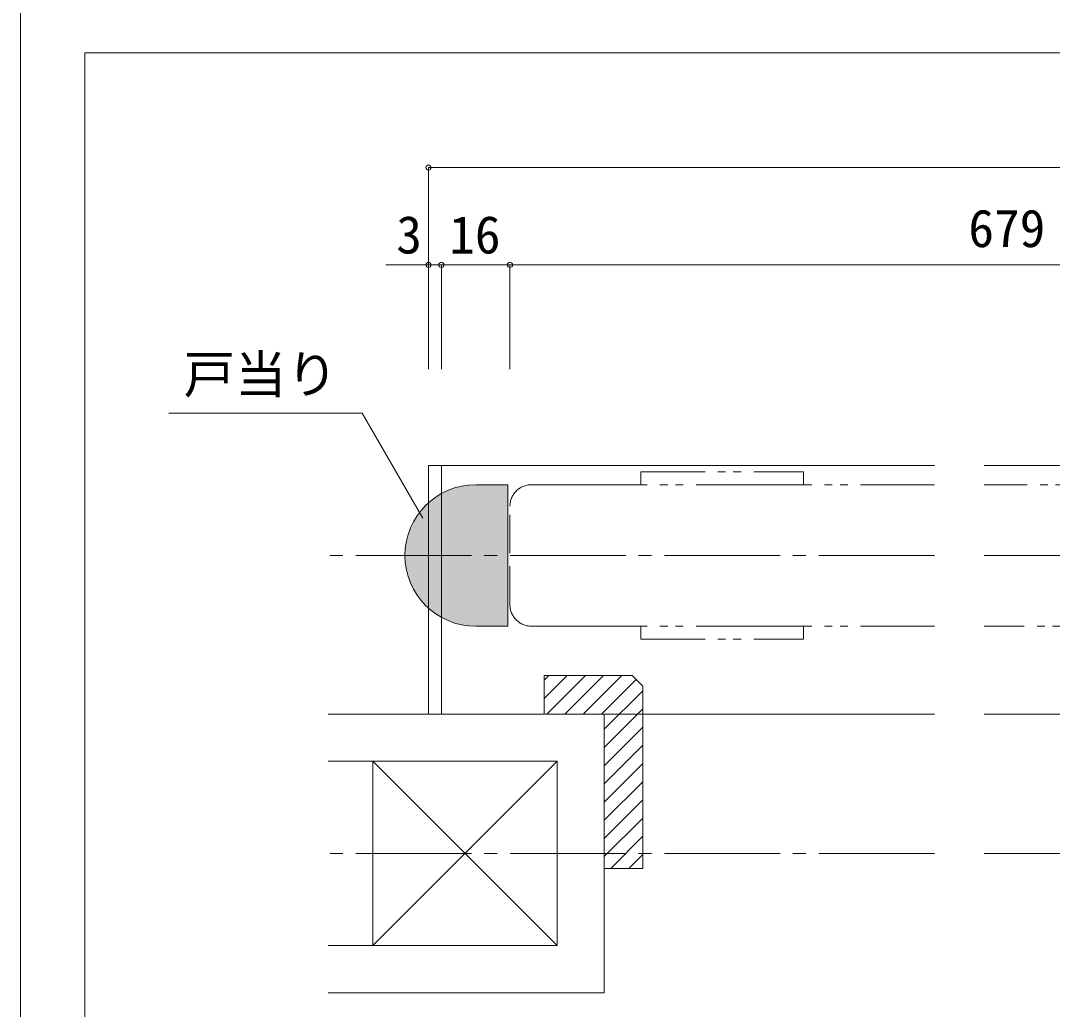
# Model space of a CAD drawing. Units: millimetres on the paper, enlarged 10 times, with parts at other scales. Extents: x -1985 to 2015, y -1370 to 1400.
# Drawn here: x -1985 to -1183, y -846 to -78 of the extents above; entities that cross this region are included whole.
import ezdxf
from ezdxf.enums import TextEntityAlignment as Align

# ---------------------------------------------------------------- set-up
doc = ezdxf.new("R2010")
doc.units = ezdxf.units.MM
doc.header["$LTSCALE"] = 10
doc.header["$PDMODE"] = 32
doc.header["$PDSIZE"] = 4
for name, pattern in [('CHAIN2', [12, 9, -1, 1, -1]), ('DASHED3', [4, 3, -1]), ('DOUBLE_CHAIN1', [8.8, 5, -1, 0.6, -0.6, 0.6, -1]), ('DOUBLE_CHAIN2', [12.8, 9, -1, 0.6, -0.6, 0.6, -1])]:
    doc.linetypes.add(name, pattern=pattern)
doc.layers.add('1-1_0', color=7, linetype='Continuous', lineweight=20)
doc.layers.add('2-0_18', color=7, linetype='Continuous', lineweight=20)
doc.styles.add('ＭＳ ゴシック', font='')
doc.styles.get('ＭＳ ゴシック').set_extended_font_data('MS Gothic')

msp = doc.modelspace()

# ---------------------------------------------------------------- hatches: boundary and pattern name
at = {"layer": '2-0_18'}
for points in [[(-1631.18, -438.34, 0.41421), (-1686.18, -493.34), (-1631.18, -493.34)], [(-1686.18, -493.34, 0.41421), (-1631.18, -548.34), (-1631.18, -493.34)]]:
    msp.add_hatch(color=9, dxfattribs=at).paths.add_polyline_path(points)

# ---------------------------------------------------------------- linework, layer by layer
at = {"layer": '1-1_0'}
for p, q in [((-1985, 1400), (-1985, -1370)), ((395, -102.5), (-1935, -102.5)), ((395, -102.5), (-1935, -102.5)), ((-1935, -1002.5), (-1935, -102.5)), ((395, -102.5), (-1935, -102.5)), ((395, -102.5), (-1935, -102.5)), ((-1935, -1002.5), (-1935, -102.5))]:
    msp.add_line(p, q, dxfattribs=at)
at = {"layer": '2-0_18', "color": 4, "lineweight": 9}
for p, q in [((-1667.85, -191.74), (-1667.85, -348.39)), ((125.04, -191.74), (-1667.85, -191.74)), ((-1667.85, -267.39), (-1700.96, -267.39)), ((-1657.85, -267.39), (-1657.85, -348.39)), ((-834.96, -267.39), (-1611.18, -267.39)), ((-1604.51, -267.39), (-1604.51, -348.39))]:
    msp.add_line(p, q, dxfattribs=at)
at = {"layer": '2-0_18'}
for p, q in [((-1869.76, -382.58), (-1719.36, -382.58)), ((-1719.36, -382.58), (-1672.18, -464.29)), ((-1667.85, -423.34), (-1667.85, -616.67)), ((-1274.45, -423.34), (-1667.85, -423.34)), ((-1657.85, -423.34), (-1657.85, -616.67)), ((-834.96, -423.34), (-1235.78, -423.34)), ((-1631.18, -438.34), (-1606.18, -438.34)), ((-1606.18, -438.34), (-1606.18, -548.34)), ((-1606.18, -438.34), (-1606.18, -548.34)), ((-1606.18, -548.34), (-1631.18, -548.34)), ((-1509.51, -586.67), (-1577.85, -586.67)), ((-1577.85, -604.49), (-1560.03, -586.67)), ((-1577.85, -590.35), (-1574.18, -586.67)), ((-1577.85, -586.67), (-1577.85, -616.67)), ((-1575.89, -616.67), (-1545.89, -586.67)), ((-1561.75, -616.67), (-1531.75, -586.67)), ((-1547.61, -616.67), (-1517.61, -586.67)), ((-1533.46, -616.67), (-1506.49, -589.7)), ((-1531.18, -628.53), (-1501.18, -598.53)), ((-1745.83, -616.67), (-1521.18, -616.67)), ((-1531.18, -642.67), (-1501.18, -612.67)), ((-1531.18, -833.34), (-1531.18, -616.67)), ((-1531.18, -616.67), (-1531.18, -736.67)), ((-1274.45, -616.67), (-1522.47, -616.67)), ((-834.96, -616.67), (-1235.78, -616.67)), ((-1531.18, -656.82), (-1501.18, -626.82)), ((-1531.18, -670.96), (-1501.18, -640.96)), ((-1745.83, -653.34), (-1567.85, -653.34)), ((-1711.18, -653.34), (-1711.18, -796.67)), ((-1567.85, -653.34), (-1711.18, -796.67)), ((-1711.18, -653.34), (-1567.85, -796.67)), ((-1567.85, -653.34), (-1567.85, -796.67)), ((-1531.18, -685.1), (-1501.18, -655.1)), ((-1531.18, -699.24), (-1501.18, -669.24)), ((-1531.18, -713.38), (-1501.18, -683.38)), ((-1531.18, -727.53), (-1501.18, -697.53)), ((-1526.19, -736.67), (-1501.18, -711.67)), ((-1512.04, -736.67), (-1501.18, -725.81)), ((-1501.18, -736.67), (-1531.18, -736.67)), ((-1745.83, -796.67), (-1567.85, -796.67)), ((-1745.83, -833.34), (-1531.18, -833.34))]:
    msp.add_line(p, q, dxfattribs=at)
at = {"layer": '2-0_18', "linetype": 'DOUBLE_CHAIN2'}
for p, q in [((-1587.85, -438.34), (-1274.45, -438.34)), ((-818.3, -438.34), (-1235.78, -438.34)), ((-1587.85, -548.34), (-1274.45, -548.34)), ((-820.6, -548.34), (-1235.78, -548.34))]:
    msp.add_line(p, q, dxfattribs=at)
at = {"layer": '2-0_18', "linetype": 'DASHED3'}
msp.add_line((-1604.51, -531.67), (-1604.51, -455.01), dxfattribs=at)
at = {"layer": '2-0_18', "color": 4, "linetype": 'CHAIN2', "lineweight": 9}
for p, q in [((-1274.45, -493.34), (-1745.83, -493.34)), ((-326.59, -493.34), (-1235.78, -493.34)), ((-1274.45, -725.01), (-1745.83, -725.01)), ((-326.59, -725.01), (-1235.78, -725.01))]:
    msp.add_line(p, q, dxfattribs=at)
at = {"layer": '2-0_18', "color": 4, "lineweight": 9}
msp.add_lwpolyline([(-1611.18, -267.39), (-1657.85, -267.39), (-1667.85, -267.39)], dxfattribs=at)
at = {"layer": '2-0_18', "linetype": 'DOUBLE_CHAIN1'}
for points in [[(-1502.85, -438.34), (-1502.85, -428.34), (-1376.18, -428.34), (-1376.18, -438.34)], [(-1502.85, -548.34), (-1502.85, -558.34), (-1376.18, -558.34), (-1376.18, -548.34)]]:
    msp.add_lwpolyline(points, dxfattribs=at)
at = {"layer": '2-0_18'}
msp.add_lwpolyline([(-1509.51, -586.67), (-1501.18, -595.01), (-1501.18, -736.67)], dxfattribs=at)
for start, end in [(90, 180), (180, 270)]:
    msp.add_arc((-1631.18, -493.34), 55, start, end, dxfattribs=at)
at = {"layer": '2-0_18', "linetype": 'DASHED3'}
for centre, start, end in [((-1587.85, -455.01), 90, 180), ((-1587.85, -531.67), 180, 270)]:
    msp.add_arc(centre, 16.67, start, end, dxfattribs=at)
at = {"layer": '2-0_18', "color": 4}
for p in [(-1667.85, -191.74), (-1667.85, -267.39), (-1657.85, -267.39), (-1604.51, -267.39)]:
    msp.add_point(p, dxfattribs=at)
at = {"layer": '2-0_18', "color": 9}
msp.add_solid([(-1631.18, -438.34), (-1606.18, -438.34), (-1631.18, -548.34), (-1606.18, -548.34)], dxfattribs=at)

# ---------------------------------------------------------------- texts
at = {"layer": '2-0_18', "style": 'ＭＳ ゴシック'}
for s, p in [('679', (-1248.07, -262.39)), ('3', (-1692.9, -267.39)), ('16', (-1651.76, -267.39)), ('戸当り', (-1858.32, -375.94))]:
    msp.add_text(s, height=29.33, dxfattribs=at).set_placement(p, align=Align.BOTTOM_LEFT)

doc.saveas('drawing.dxf')
